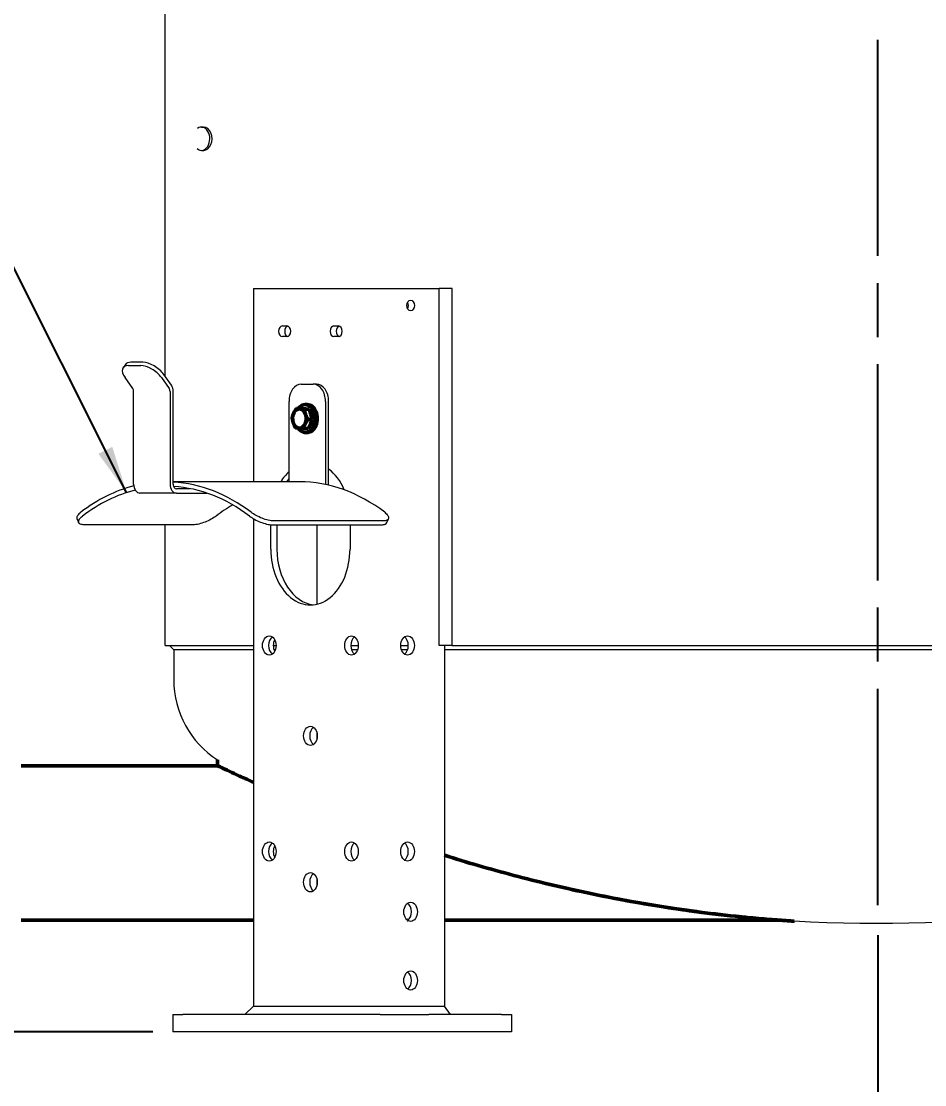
# Model space of a CAD drawing. Header units: inches. Extents: x 17 to 469, y 7 to 301.
# Drawn here: x 70.01 to 96.31, y 37.97 to 68.94 of the extents above; entities that cross this region are included whole.
import ezdxf

# ---------------------------------------------------------------- set-up
doc = ezdxf.new("R2010")
doc.units = ezdxf.units.IN
doc.header["$LTSCALE"] = 14
doc.header["$MEASUREMENT"] = 0
doc.linetypes.add('CHAIN', pattern=[0.7087, 0.4724, -0.0591, 0.1181, -0.0591])
doc.layers.add('Centerline', color=5, linetype='CHAIN', lineweight=25, true_color=0x0000ff)
for name, color, linetype, lineweight in [('Dimension (ANSI)', 7, 'Continuous', 25), ('Symbol (ANSI)', 7, 'Continuous', 25), ('Visible (ANSI)', 7, 'Continuous', 50)]:
    doc.layers.add(name, color=color, linetype=linetype, lineweight=lineweight)
doc.styles.add('MEMCOR Medium', font='arial.ttf')
doc.dimstyles.new('Default (ANSI)', dxfattribs={"dimscale": 14, "dimtxt": 0.15, "dimasz": 0.098425, "dimexe": 0.125, "dimexo": 0.0625, "dimgap": 0.031496, "dimtad": 0, "dimtih": 1, "dimtoh": 1, "dimdec": 4, "dimrnd": 1e-08, "dimzin": 3, "dimdsep": 46, "dimlunit": 5, "dimtxsty": 'MEMCOR Medium', "dimcen": 0.09, "dimdle": 0.393701, "dimclrd": 256, "dimclre": 256, "dimclrt": 256, "dimadec": 0, "dimazin": 1, "dimtfac": 0.8, "dimtofl": 0, "dimtmove": 0, "dimatfit": 3, "dimfxl": 1, "dimfrac": 1, "dimtolj": 1, "dimtzin": 4, "dimlwd": -1, "dimlwe": -1, "dimarcsym": 0})
doc.dimstyles.new('Default (ANSI)$7', dxfattribs={"dimscale": 14, "dimtxt": 0.15, "dimasz": 0.098425, "dimexe": 0.125, "dimexo": 0.0625, "dimgap": 0.031496, "dimtad": 0, "dimtih": 1, "dimtoh": 1, "dimdec": 4, "dimrnd": 1e-08, "dimzin": 3, "dimdsep": 46, "dimlunit": 5, "dimtxsty": 'MEMCOR Medium', "dimcen": 0.09, "dimdle": 0.393701, "dimclrd": 256, "dimclre": 256, "dimclrt": 256, "dimadec": 0, "dimazin": 1, "dimtfac": 0.8, "dimtofl": 0, "dimtmove": 0, "dimatfit": 3, "dimfxl": 1, "dimfrac": 1, "dimtolj": 1, "dimtzin": 4, "dimlwd": -1, "dimlwe": -1, "dimarcsym": 0})

# ---------------------------------------------------------------- blocks, each defined once
blk = doc.blocks.new('*D21')
at = {"layer": 'Defpoints', "color": 0, "transparency": 16777216}
for p in [(73.086, 123.259), (44.31, 39.509), (74.711, 39.509)]:
    blk.add_point(p, dxfattribs=at)
at = {"layer": 'Dimension (ANSI)', "transparency": 16777216}
for p, q in [((72.211, 123.259), (42.56, 123.259)), ((44.31, 121.881), (44.31, 102.605)), ((44.31, 40.887), (44.31, 94.716)), ((73.836, 39.509), (42.56, 39.509))]:
    blk.add_line(p, q, dxfattribs=at)
for points in [[(44.08, 121.881), (44.54, 121.881), (44.31, 123.259)], [(44.08, 40.887), (44.54, 40.887), (44.31, 39.509)]]:
    blk.add_solid(points, dxfattribs=at)
at = {"layer": 'Dimension (ANSI)', "transparency": 16777216, "char_height": 2.1, "attachment_point": 5, "style": 'MEMCOR Medium'}
for s, insert in [('\\A1; 83{\\H0.8x;\\S3#4;} in', (44.31, 100.818)), ('\\A1;[2127.3 mm]', (44.31, 96.873))]:
    blk.add_mtext(s, dxfattribs=dict(at, insert=insert))
blk = doc.blocks.new('*D27')
at = {"layer": 'Defpoints', "color": 0, "transparency": 16777216}
for p in [(28.912, 132.024), (29.514, 132.024), (74.711, 39.509)]:
    blk.add_point(p, dxfattribs=at)
at = {"layer": 'Dimension (ANSI)', "transparency": 16777216}
for p, q in [((29.514, 130.646), (29.514, 82.13)), ((29.514, 40.887), (29.514, 74.265)), ((73.836, 39.509), (27.764, 39.509))]:
    blk.add_line(p, q, dxfattribs=at)
for points in [[(29.284, 130.646), (29.744, 130.646), (29.514, 132.024)], [(29.284, 40.887), (29.744, 40.887), (29.514, 39.509)]]:
    blk.add_solid(points, dxfattribs=at)
at = {"layer": 'Dimension (ANSI)', "transparency": 16777216, "char_height": 2.1, "attachment_point": 5, "style": 'MEMCOR Medium'}
for s, insert in [('\\A1; 92{\\H0.8x;\\S1#2;} in', (29.514, 80.343)), ('\\A1;[2349.9 mm]', (29.514, 76.411))]:
    blk.add_mtext(s, dxfattribs=dict(at, insert=insert))
blk = doc.blocks.new('*D29')
at = {"layer": 'Defpoints', "color": 0, "transparency": 16777216}
for p in [(94.945, 43.203), (68.505, 40.509), (68.505, 30.665)]:
    blk.add_point(p, dxfattribs=at)
at = {"layer": 'Dimension (ANSI)', "transparency": 16777216}
for p, q in [((94.945, 42.328), (94.945, 28.915)), ((68.505, 39.634), (68.505, 28.915)), ((69.883, 30.665), (74.142, 30.665)), ((93.567, 30.665), (89.309, 30.665))]:
    blk.add_line(p, q, dxfattribs=at)
for points in [[(69.883, 30.894), (69.883, 30.435), (68.505, 30.665)], [(93.567, 30.894), (93.567, 30.435), (94.945, 30.665)]]:
    blk.add_solid(points, dxfattribs=at)
at = {"layer": 'Dimension (ANSI)', "transparency": 16777216, "char_height": 2.1, "attachment_point": 5, "style": 'MEMCOR Medium'}
for s, insert in [('\\A1; 26{\\H0.8x;\\S1#2;} in', (81.725, 32.81)), ('\\A1;[671.6 mm]', (81.725, 28.878))]:
    blk.add_mtext(s, dxfattribs=dict(at, insert=insert))
blk = doc.blocks.new('*D30')
at = {"layer": 'Defpoints', "color": 0, "transparency": 16777216}
for p in [(61.019, 45.009), (63.958, 45.009), (74.711, 39.509)]:
    blk.add_point(p, dxfattribs=at)
at = {"layer": 'Dimension (ANSI)', "transparency": 16777216}
for p, q in [((63.083, 45.009), (59.269, 45.009)), ((61.019, 43.631), (61.019, 40.887)), ((73.836, 39.509), (59.269, 39.509)), ((61.019, 39.509), (61.019, 32.38)), ((61.019, 32.38), (59.641, 32.38))]:
    blk.add_line(p, q, dxfattribs=at)
for points in [[(60.789, 43.631), (61.248, 43.631), (61.019, 45.009)], [(60.789, 40.887), (61.248, 40.887), (61.019, 39.509)]]:
    blk.add_solid(points, dxfattribs=at)
at = {"layer": 'Dimension (ANSI)', "transparency": 16777216, "char_height": 2.1, "attachment_point": 5, "style": 'MEMCOR Medium'}
for s, insert in [('\\A1; 5{\\H0.8x;\\S1#2;} in', (52.057, 34.526)), ('\\A1;[139.7 mm]', (52.057, 30.593))]:
    blk.add_mtext(s, dxfattribs=dict(at, insert=insert))

msp = doc.modelspace()

# ---------------------------------------------------------------- linework, layer by layer
at = {"layer": 'Centerline', "ltscale": 0.952448}
msp.add_line((94.945344, 43.202517), (94.945344, 131.83052), dxfattribs=at)
at = {"layer": 'Visible (ANSI)', "linetype": 'Continuous', "lineweight": 18}
for p, q in [((74.194882, 58.591085), (74.194882, 103.009211)), ((75.253438, 65.858531), (75.319906, 65.858531)), ((75.253438, 65.178531), (75.319906, 65.178531)), ((76.76435, 61.159211), (76.966447, 61.159211)), ((76.76435, 61.159211), (76.76435, 55.526038)), ((76.966447, 61.159211), (79.879727, 61.159211)), ((79.879727, 61.159211), (80.855534, 61.159211)), ((80.855534, 61.159211), (82.169742, 61.159211)), ((82.546074, 61.159211), (82.169742, 61.159211)), ((82.169742, 50.759211), (82.169742, 61.159211)), ((82.546074, 50.759211), (82.546074, 61.159211)), ((77.606378, 60.064211), (77.740729, 60.064211)), ((79.105445, 60.064211), (79.239795, 60.064211)), ((77.740729, 59.754211), (77.606378, 59.754211)), ((79.239795, 59.754211), (79.105445, 59.754211)), ((73.036251, 58.940961), (72.971251, 58.849038)), ((73.129499, 58.913916), (73.483052, 58.913916)), ((73.548052, 59.00584), (73.194499, 59.00584)), ((73.249189, 58.244649), (73.025946, 58.560362)), ((74.086606, 58.560362), (74.309849, 58.244649)), ((74.374849, 58.336572), (74.151606, 58.652286)), ((78.154386, 58.369211), (78.50794, 58.369211)), ((78.599863, 58.369211), (78.50794, 58.369211)), ((73.276113, 55.456238), (73.276113, 58.152725)), ((74.336773, 58.152725), (74.336773, 55.456238)), ((74.428697, 55.456238), (74.428697, 58.152725)), ((77.800833, 55.526038), (77.800833, 57.869211)), ((78.861493, 57.869211), (78.861493, 55.456238)), ((78.953417, 55.456238), (78.953417, 57.869211)), ((78.106303, 55.526038), (74.428697, 55.526038)), ((74.520621, 55.196238), (73.459961, 55.196238)), ((74.926381, 55.326238), (74.520621, 55.326238)), ((74.520621, 55.196238), (75.411616, 55.196238)), ((71.678811, 54.338831), (71.6297, 54.448744)), ((75.018047, 54.276528), (71.836066, 54.276528)), ((74.194882, 50.759211), (74.194882, 54.276528)), ((76.76435, 54.451339), (76.76435, 40.259211)), ((77.270503, 53.569211), (77.270503, 54.277738)), ((77.305472, 54.276528), (80.487452, 54.276528)), ((80.536556, 54.386427), (77.354576, 54.386427)), ((77.447279, 54.276528), (77.447279, 53.569211)), ((78.611221, 54.276528), (78.611221, 51.961072)), ((79.575671, 54.276528), (79.575671, 53.569211)), ((80.644708, 54.338831), (80.693818, 54.448744)), ((74.194882, 50.759211), (76.76435, 50.759211)), ((74.445344, 50.634211), (74.320344, 50.759211)), ((74.445344, 50.634211), (74.445344, 49.759211)), ((76.76435, 50.634211), (74.445344, 50.634211)), ((77.341213, 50.759211), (77.424652, 50.759211)), ((77.403827, 50.634211), (77.362038, 50.634211)), ((79.598298, 50.759211), (79.817501, 50.759211)), ((79.796677, 50.634211), (79.619123, 50.634211)), ((81.053524, 50.759211), (81.272727, 50.759211)), ((81.251902, 50.634211), (81.074349, 50.634211)), ((82.546074, 50.759211), (82.169742, 50.759211)), ((82.323532, 50.759211), (82.323532, 40.259211)), ((107.567156, 50.634211), (82.323532, 50.634211)), ((82.546074, 50.759211), (107.344613, 50.759211)), ((78.611221, 48.215452), (78.611221, 48.04097)), ((78.611221, 43.952452), (78.611221, 43.77797)), ((74.417883, 40.009211), (74.710776, 40.009211)), ((74.417883, 40.009211), (74.417883, 39.509211)), ((80.452483, 40.009211), (74.710776, 40.009211)), ((76.76435, 40.259211), (76.51435, 40.009211)), ((76.76435, 40.259211), (76.966447, 40.259211)), ((76.966447, 40.259211), (79.879727, 40.259211)), ((79.879727, 40.259211), (80.855534, 40.259211)), ((80.452483, 40.009211), (81.866697, 40.009211)), ((80.855534, 40.259211), (82.323532, 40.259211)), ((83.988017, 40.009211), (81.866697, 40.009211)), ((82.500308, 40.009211), (82.323532, 40.259211)), ((83.988017, 40.009211), (84.28091, 40.009211)), ((84.28091, 40.009211), (84.28091, 39.509211)), ((74.710776, 39.509211), (74.417883, 39.509211)), ((80.452483, 39.509211), (74.710776, 39.509211)), ((81.866697, 39.509211), (80.452483, 39.509211)), ((83.988017, 39.509211), (81.866697, 39.509211)), ((84.28091, 39.509211), (83.988017, 39.509211))]:
    msp.add_line(p, q, dxfattribs=at)
at = {"layer": 'Visible (ANSI)'}
for p, q in [((78.157697, 57.661775), (78.021294, 57.661775)), ((78.157697, 57.661775), (78.27208, 57.649392)), ((78.386463, 57.637009), (78.250061, 57.637009)), ((78.264508, 57.650211), (78.274594, 57.650211)), ((78.27208, 57.649392), (78.386463, 57.637009)), ((78.274594, 57.775211), (78.331163, 57.775211)), ((78.386463, 57.637009), (78.436072, 57.490727)), ((78.48568, 57.344446), (78.349278, 57.344446)), ((78.48568, 57.344446), (78.420906, 57.210547)), ((78.436072, 57.490727), (78.48568, 57.344446)), ((78.356131, 57.076648), (78.219729, 57.076648)), ((78.420906, 57.210547), (78.356131, 57.076648)), ((78.274594, 56.963211), (78.331163, 56.963211)), ((75.719455, 47.427856), (75.719455, 47.259211)), ((75.719455, 47.259211), (70.005344, 47.259211)), ((70.005344, 42.759211), (76.76435, 42.759211)), ((81.246798, 42.759211), (81.259146, 42.759211)), ((82.323532, 42.759211), (92.102466, 42.759211)), ((92.50585, 42.741298), (92.50585, 42.732031))]:
    msp.add_line(p, q, dxfattribs=at)
at = {"layer": 'Visible (ANSI)', "linetype": 'Continuous', "lineweight": 18}
for centre, radius, start, end in [((77.215344, 49.759211), 2.77, 180, 237.3141857), ((94.945344, 83.982649), 41.313437, 266.6148042, 287.7890589)]:
    msp.add_arc(centre, radius, start, end, dxfattribs=at)
for centre, major_axis, ratio, start_param, end_param in [((75.253438, 65.518531), (0, 0.34), 0.707106781, 2.590395149, 6.785063721), ((75.319906, 65.518531), (0, -0.34), 0.707106781, 0, 3.141592654), ((81.164584, 60.659211), (0, 0.155), 0.707106781, 4.079718979, 5.345058981), ((77.606378, 59.909211), (0, -0.155), 0.707106781, 3.141592654, 6.283185307), ((77.783155, 59.909211), (0, 0.155), 0.707106781, 0.194777643, 2.946815011), ((77.740729, 59.909211), (0, 0.155), 0.707106781, 3.141592654, 6.283185307), ((79.105445, 59.909211), (0, -0.155), 0.707106781, 3.141592654, 6.283185307), ((79.282222, 59.909211), (0, 0.155), 0.707106781, 0.194777643, 2.946815011), ((79.239795, 59.909211), (0, 0.155), 0.707106781, 3.141592654, 6.283185307), ((73.379499, 58.560362), (-0.408248, 0.288675), 0.5, 5.667705599, 7.238501925), ((73.444499, 58.652286), (-0.408248, 0.288675), 0.5, 5.667705599, 6.283185307), ((73.733052, 58.560362), (0.408248, -0.288675), 0.5, 0.955316618, 2.526112945), ((73.798052, 58.652286), (-0.408248, 0.288675), 0.5, 4.096909272, 5.667705599), ((73.184189, 58.152725), (0, -0.13), 0.707106781, 1.570796327, 2.35619449), ((74.244849, 58.152725), (0, 0.13), 0.707106781, 4.71238898, 5.497787144), ((74.244849, 58.152725), (0, -0.26), 0.707106781, 1.570796327, 2.35619449), ((78.154386, 57.869211), (0, 0.5), 0.707106781, 0, 1.570796327), ((78.50794, 57.869211), (0, 0.5), 0.707106781, 4.71238898, 6.283185307), ((78.599863, 57.869211), (0, 0.5), 0.707106781, 4.71238898, 6.283185307), ((78.423087, 54.449211), (0, 1.63), 0.707106781, 0.570291334, 0.849138969), ((78.423087, 54.449211), (0, -1.63), 0.707106781, 2.11404801, 2.663459263), ((73.459961, 55.456238), (0, -0.26), 0.707106781, 4.71238898, 6.283185307), ((74.520621, 55.456238), (0, -0.26), 0.707106781, 4.71238898, 6.283185307), ((74.217216, 48.156038), (0, 7.37), 0.707106781, 5.787544151, 6.242593481), ((74.520621, 55.456238), (0, -0.13), 0.707106781, 4.71238898, 6.283185307), ((78.599863, 54.449211), (0, -1.63), 0.707106781, 3.907583633, 3.990731623), ((78.106303, 48.156038), (0, 7.37), 0.707106781, 5.787544151, 6.283185307), ((78.769569, 55.456238), (0, 0.13), 0.707106781, 4.651137038, 4.71238898), ((78.769569, 55.456238), (0, -0.26), 0.707106781, 1.463005525, 1.570796327), ((74.217216, 48.156038), (0, 7.37), 0.707106781, 0.180900412, 0.495641156), ((74.217216, 48.156038), (0, 7.24), 0.707106781, 0.175780081, 0.494420124), ((74.217216, 48.156038), (0, 7.24), 0.707106781, 5.788765184, 6.239278677), ((78.106303, 48.156038), (0, 7.24), 0.707106781, 0.389617116, 0.494420124), ((78.423087, 53.569211), (0, -1.63), 0.707106781, 4.71238898, 7.853981634), ((78.599863, 53.569211), (0, -1.63), 0.707106781, 4.71238898, 6.206422826), ((77.403439, 50.759211), (0, -0.28), 0.707106781, 3.604362771, 5.820415189), ((77.539203, 50.759211), (0, 0.28), 0.707106781, 0.909644844, 2.23194781), ((79.796288, 50.759211), (0, -0.28), 0.707106781, 3.604362771, 5.820415189), ((81.074737, 50.759211), (0, 0.28), 0.707106781, 3.604362771, 5.820415189), ((78.599863, 48.128211), (0, -0.28), 0.707106781, 3.604362771, 5.820415189), ((77.403439, 44.759211), (0, -0.28), 0.707106781, 3.604362771, 5.820415189), ((77.539203, 44.759211), (0, 0.28), 0.707106781, 0.909644844, 2.23194781), ((79.796288, 44.759211), (0, -0.28), 0.707106781, 3.604362771, 5.820415189), ((81.074737, 44.759211), (0, 0.28), 0.707106781, 3.604362771, 5.820415189), ((78.599863, 43.865211), (0, -0.28), 0.707106781, 3.604362771, 5.820415189), ((81.164584, 43.005211), (0, 0.28), 0.707106781, 3.604362771, 5.820415189), ((81.164584, 41.005211), (0, 0.28), 0.707106781, 3.604362771, 5.820415189)]:
    msp.add_ellipse(centre, major_axis=major_axis, ratio=ratio, start_param=start_param, end_param=end_param, dxfattribs=at)
for centre, major_axis in [((81.34136, 60.659211), (0, -0.155)), ((77.226662, 50.759211), (0, -0.28)), ((79.619511, 50.759211), (0, -0.28)), ((81.251514, 50.759211), (0, 0.28)), ((78.423087, 48.128211), (0, -0.28)), ((77.226662, 44.759211), (0, -0.28)), ((79.619511, 44.759211), (0, -0.28)), ((81.251514, 44.759211), (0, 0.28)), ((78.423087, 43.865211), (0, -0.28)), ((81.34136, 43.005211), (0, -0.28)), ((81.34136, 41.005211), (0, -0.28))]:
    msp.add_ellipse(centre, major_axis=major_axis, ratio=0.707106781, dxfattribs=at)
at = {"layer": 'Visible (ANSI)'}
for centre, major_axis, start_param, end_param in [((78.102765, 57.369211), (0, 0.281), 6.206783941, 7.253981493), ((78.274594, 57.369211), (0, -0.406), 5.465486756, 10.19090831), ((78.102765, 57.369211), (0, 0.281), 5.15958639, 6.206783941), ((78.274594, 57.369211), (0, 0.281), 6.090169749, 6.283185307), ((78.331163, 57.369211), (0, -0.406), 0, 3.141592654), ((78.102765, 57.369211), (0, -0.281), 4.112388839, 5.15958639), ((78.102765, 57.369211), (0, 0.281), 4.112388839, 5.15958639), ((78.274594, 57.369211), (0, -0.281), 0.58516183, 1.356430541), ((78.274594, 57.369211), (0, -0.281), 1.614687046, 2.421300427), ((78.102765, 57.369211), (0, -0.281), 5.15958639, 6.206783941), ((78.102765, 57.369211), (0, -0.281), 6.206783941, 7.253981493)]:
    msp.add_ellipse(centre, major_axis=major_axis, ratio=0.707106781, start_param=start_param, end_param=end_param, dxfattribs=at)
for points in [[(77.938773, 57.527876), (77.968835, 57.590019), (78.021294, 57.661775)], [(78.021294, 57.661775), (78.064845, 57.655139), (78.117931, 57.649392)], [(78.117931, 57.649392), (78.171016, 57.643645), (78.250061, 57.637009)], [(78.250061, 57.637009), (78.258899, 57.558617), (78.281922, 57.490727)], [(77.891745, 57.393977), (77.908711, 57.465733), (77.938773, 57.527876)], [(77.923607, 57.247696), (77.900584, 57.315585), (77.891745, 57.393977)], [(78.349278, 57.344446), (78.296818, 57.272689), (78.266756, 57.210547)], [(78.281922, 57.490727), (78.304946, 57.422838), (78.349278, 57.344446)], [(77.990962, 57.101414), (77.94663, 57.179806), (77.923607, 57.247696)], [(78.087599, 57.089031), (78.034513, 57.094778), (77.990962, 57.101414)], [(78.219729, 57.076648), (78.140684, 57.083284), (78.087599, 57.089031)], [(78.266756, 57.210547), (78.236694, 57.148404), (78.219729, 57.076648)]]:
    msp.add_rational_spline(points, [1, 1.0379548493, 1], degree=2, dxfattribs=at)
at = {"layer": 'Visible (ANSI)', "linetype": 'Continuous', "lineweight": 18}
for points, knots in [([(71.738707, 54.639161), (71.699618, 54.609274), (71.66707, 54.576612), (71.627532, 54.515162), (71.620529, 54.486413), (71.626043, 54.458396), (71.627613, 54.453496), (71.629759, 54.448768)], [5.751172896, 5.751172896, 5.751172896, 5.751172896, 6.230027309, 6.230027309, 6.708881722, 6.708881722, 6.813647612, 6.813647612, 6.813647612, 6.813647612]), ([(71.836066, 54.276528), (71.791672, 54.276528), (71.751806, 54.28326), (71.695302, 54.310291), (71.678681, 54.330552), (71.669648, 54.37648), (71.676663, 54.405206), (71.716237, 54.466579), (71.74881, 54.499184), (71.787926, 54.529005)], [7.666112893, 7.666112893, 7.666112893, 7.666112893, 8.144520248, 8.144520248, 8.622927603, 8.622927603, 9.101798808, 9.101798808, 9.580670014, 9.580670014, 9.580670014, 9.580670014]), ([(75.677013, 54.529005), (75.637898, 54.499184), (75.587624, 54.466579), (75.475917, 54.405206), (75.414466, 54.37648), (75.297885, 54.330552), (75.234995, 54.310291), (75.117282, 54.28326), (75.062441, 54.276528), (75.018047, 54.276528)], [5.75155612, 5.75155612, 5.75155612, 5.75155612, 6.230427325, 6.230427325, 6.709298531, 6.709298531, 7.187705886, 7.187705886, 7.666113241, 7.666113241, 7.666113241, 7.666113241]), ([(76.646505, 54.529005), (76.685621, 54.499184), (76.735894, 54.466579), (76.847601, 54.405206), (76.909052, 54.37648), (77.025634, 54.330552), (77.088523, 54.310291), (77.206236, 54.28326), (77.261077, 54.276528), (77.305472, 54.276528)], [1.918499325, 1.918499325, 1.918499325, 1.918499325, 2.397370531, 2.397370531, 2.876241737, 2.876241737, 3.354649092, 3.354649092, 3.833056446, 3.833056446, 3.833056446, 3.833056446]), ([(77.354576, 54.386427), (77.310181, 54.386427), (77.25534, 54.393158), (77.137629, 54.420193), (77.074741, 54.440459), (76.958174, 54.486413), (76.896735, 54.515162), (76.785063, 54.576612), (76.734813, 54.609274), (76.695724, 54.639161)], [3.832847683, 3.832847683, 3.832847683, 3.832847683, 4.311254504, 4.311254504, 4.789661326, 4.789661326, 5.268515739, 5.268515739, 5.747370152, 5.747370152, 5.747370152, 5.747370152]), ([(80.584812, 54.639161), (80.6239, 54.609274), (80.656449, 54.576612), (80.695986, 54.515162), (80.70299, 54.486413), (80.693945, 54.440459), (80.677322, 54.420193), (80.620816, 54.393158), (80.58095, 54.386427), (80.536556, 54.386427)], [1.918325214, 1.918325214, 1.918325214, 1.918325214, 2.397179627, 2.397179627, 2.876034039, 2.876034039, 3.354440861, 3.354440861, 3.832847683, 3.832847683, 3.832847683, 3.832847683]), ([(80.487452, 54.276528), (80.531847, 54.276528), (80.571712, 54.28326), (80.622029, 54.307332), (80.637, 54.322002), (80.644649, 54.338855)], [3.8330564465, 3.8330564465, 3.8330564465, 3.8330564465, 4.3114638014, 4.3114638014, 4.6851049427, 4.6851049427, 4.6851049427, 4.6851049427])]:
    msp.add_open_spline(points, degree=3, knots=knots, dxfattribs=at)
at = {"layer": 'Visible (ANSI)'}
for points, knots in [([(76.764332, 46.77488), (76.712322, 46.798321), (76.661117, 46.821498), (76.499556, 46.894923), (76.38733, 46.946404), (76.177006, 47.043688), (76.078922, 47.089477), (75.911765, 47.167972), (75.842625, 47.200696), (75.7465, 47.246309), (75.719455, 47.259211), (75.719455, 47.259211)], [-48.474247199, -48.474247199, -48.474247199, -48.474247199, -47.999170387, -47.999170387, -46.949222106, -46.949222106, -45.899273825, -45.899273825, -44.849325544, -44.849325544, -43.799377262, -43.799377262, -43.799377262, -43.799377262]), ([(92.50585, 42.732031), (92.50585, 42.732031), (92.504127, 42.732138), (92.497309, 42.732564), (92.492222, 42.732883), (92.473159, 42.734081), (92.455309, 42.735211), (92.414291, 42.73784), (92.387765, 42.73956), (92.330592, 42.743335), (92.299918, 42.745391), (92.205202, 42.751857), (92.138543, 42.756569), (91.981353, 42.768046), (91.881603, 42.775671), (91.676759, 42.792138), (91.571618, 42.800982), (91.250761, 42.829273), (91.029695, 42.850496), (90.362866, 42.920144), (89.913848, 42.974853), (88.861755, 43.118654), (88.186191, 43.226598), (86.805464, 43.483887), (86.100242, 43.63325), (84.693504, 43.968297), (83.991889, 44.153992), (82.975114, 44.448541), (82.646315, 44.547947), (82.323542, 44.649284)], [-87.598754525, -87.598754525, -87.598754525, -87.598754525, -87.499174793, -87.499174793, -87.399595062, -87.399595062, -87.2004356, -87.2004356, -86.948401853, -86.948401853, -86.696368107, -86.696368107, -86.192300615, -86.192300615, -85.40943762, -85.40943762, -84.626574626, -84.626574626, -83.060848638, -83.060848638, -79.929396661, -79.929396661, -75.008326657, -75.008326657, -70.087256653, -70.087256653, -65.166186648, -65.166186648, -62.769224757, -62.769224757, -62.769224757, -62.769224757]), ([(91.095048, 42.844694), (90.304393, 42.921645), (89.50431, 43.022664), (87.760162, 43.29546), (86.813, 43.477088), (85.64368, 43.742097), (85.418439, 43.795018), (85.193368, 43.849754)], [0, 0, 0, 0, 6.312008909, 6.312008909, 13.782270042, 13.782270042, 15.565583129, 15.565583129, 15.565583129, 15.565583129])]:
    msp.add_open_spline(points, degree=3, knots=knots, dxfattribs=at)

# ---------------------------------------------------------------- dimensions: what is measured, and where the dimension line sits
at = {"layer": 'Dimension (ANSI)'}
for base, p1, p2, text, override, picture, middle in [((29.513926, 132.024211), (74.710776, 39.509211), (28.911648, 132.024211), ' <> in\\X[2349.9 mm]', {"dimgap": 0.031496, "dimdec": 4, "dimpost": '', "dimse2": 1, "dimtol": 0, "dimlim": 0, "dimtp": 0, "dimtm": 0, "dimtdec": 2, "dimatfit": 1}, '*D27', (29.513926, 78.197604)), ((44.310028, 39.509211), (73.086181, 123.259211), (74.710776, 39.509211), ' <> in\\X[2127.3 mm]', {"dimgap": 0.031496, "dimdec": 4, "dimpost": '', "dimtol": 0, "dimlim": 0, "dimtp": 0, "dimtm": 0, "dimtdec": 2, "dimatfit": 1}, '*D21', (44.310028, 98.660204)), ((61.01865, 45.009211), (74.710776, 39.509211), (63.9581, 45.009211), ' <> in\\X[139.7 mm]', {"dimgap": 0.031496, "dimdec": 4, "dimpost": '', "dimtol": 0, "dimlim": 0, "dimtp": 0, "dimtm": 0, "dimtdec": 2, "dimatfit": 2}, '*D30', (52.05746, 32.380005))]:
    dim = msp.add_linear_dim(base=base, p1=p1, p2=p2, angle=90, text=text, dimstyle='Default (ANSI)', override=override, dxfattribs=at)
    dim.commit()
    dim.dimension.update_dxf_attribs({"geometry": picture, "text_midpoint": middle, "dimtype": 160})
dim = msp.add_linear_dim(base=(68.505344, 30.664724), p1=(94.945344, 43.202517), p2=(68.505344, 40.509211), text=' <> in\\X[671.6 mm]', dimstyle='Default (ANSI)', override={"dimgap": 0.031496, "dimtih": 0, "dimtoh": 0, "dimdec": 3, "dimpost": '', "dimtol": 0, "dimlim": 0, "dimtp": 0, "dimtm": 0, "dimtdec": 2, "dimatfit": 1}, dxfattribs=at)
dim.commit()
dim.dimension.update_dxf_attribs({"geometry": '*D29', "text_midpoint": (81.725344, 30.664724), "dimtype": 160})

# ---------------------------------------------------------------- leaders
at = {"layer": 'Symbol (ANSI)', "annotation_type": 0, "has_hookline": 1, "hookline_direction": 1, "text_width": 13.582674}
msp.add_leader([(73.070744, 55.212156), (67.260023, 66.783925), (65.882071, 66.783925)], dimstyle='Default (ANSI)$7', override={"dimtad": 0}, dxfattribs=at)

doc.saveas('drawing.dxf')
